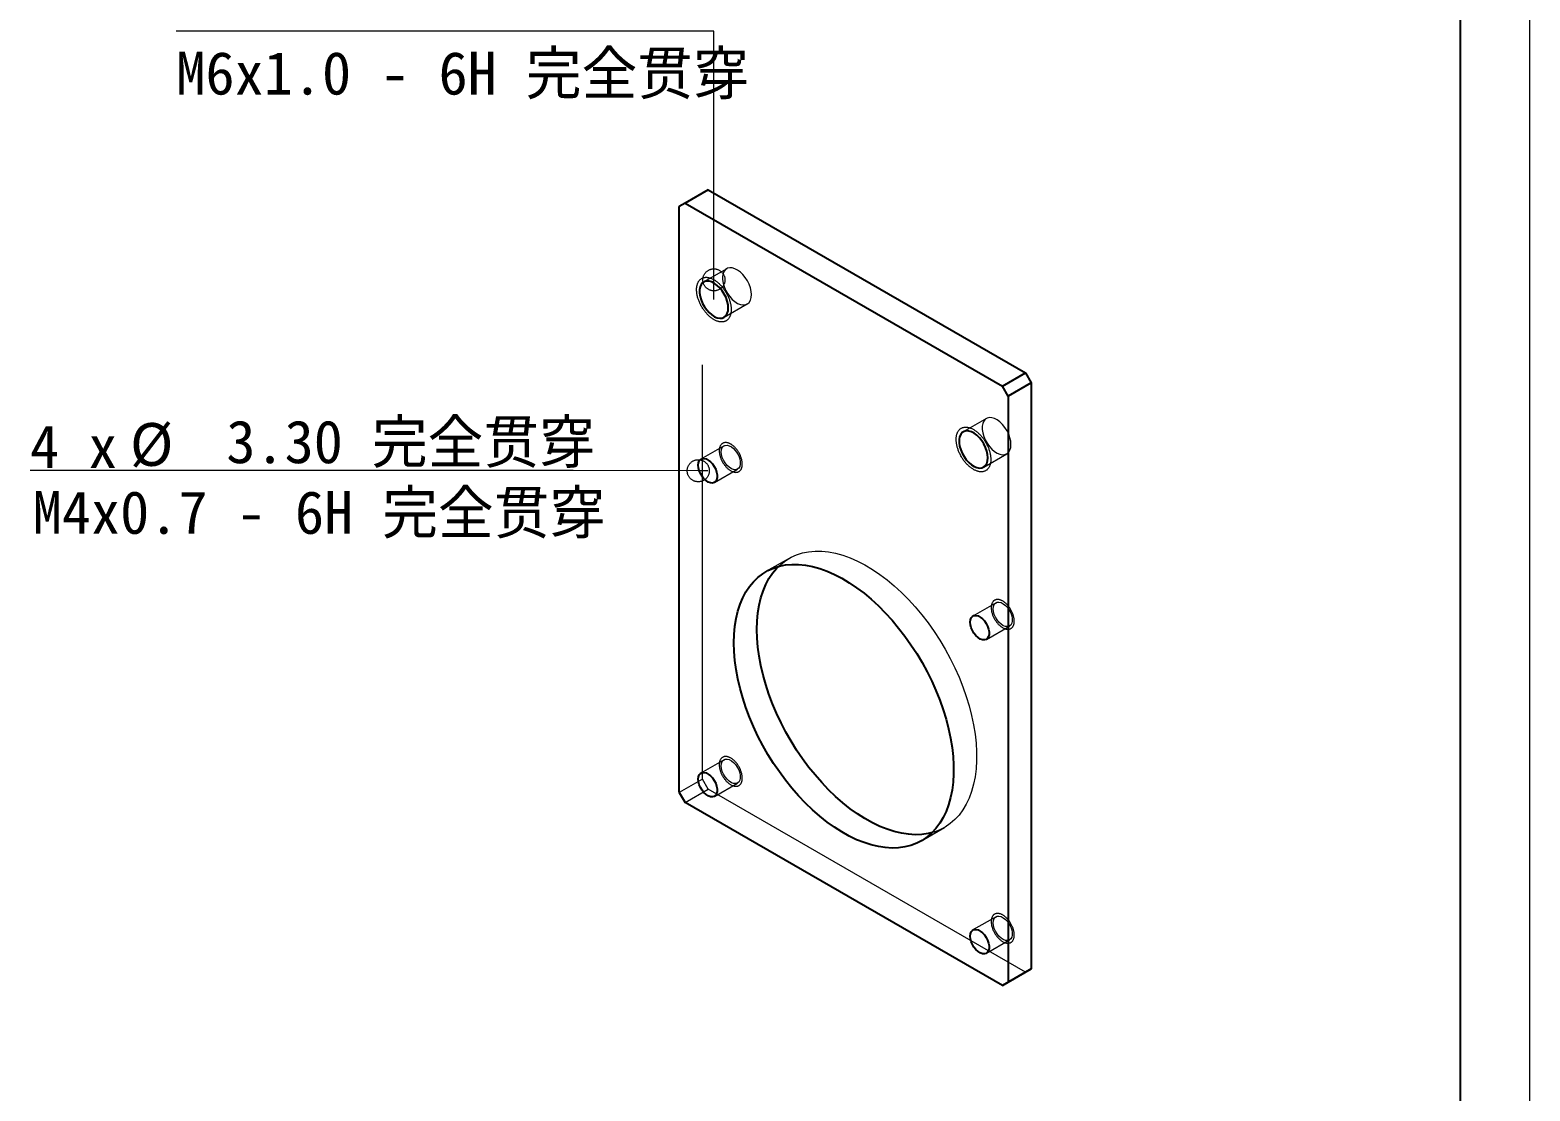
# Model space of a CAD drawing. Header units: millimetres. Extents: x -3862 to 6257, y -4684 to -2127.
# Drawn here: x 5218.6 to 5310.5, y -4618.6 to -4553.5 of the extents above; entities that cross this region are included whole.
import ezdxf

# ---------------------------------------------------------------- set-up
doc = ezdxf.new("R2010")
doc.units = ezdxf.units.MM
doc.linetypes.add('DASHED', pattern=[19.05, 12.7, -6.35])
doc.layers.add('11', color=7, linetype='Continuous')
doc.layers.add('6', color=7, linetype='Continuous')

# ---------------------------------------------------------------- blocks, each defined once
blk = doc.blocks.new('*D188')
at = {"layer": '11', "color": 7, "linetype": 'Continuous', "lineweight": 13, "ltscale": 2, "insert": (205.065, 103.24), "char_height": 2.625, "attachment_point": 7}
blk.add_mtext('{4 x }', dxfattribs=at)
blk = doc.blocks.new('*D189')
at = {"layer": '11', "color": 7, "linetype": 'Continuous', "lineweight": 13, "ltscale": 2, "insert": (211.195, 103.254), "char_height": 2.625, "attachment_point": 7}
blk.add_mtext('{{%%c}}', dxfattribs=at)
blk = doc.blocks.new('*D190')
at = {"layer": '11', "color": 7, "linetype": 'Continuous', "lineweight": 13, "ltscale": 2, "insert": (215.31, 103.24), "char_height": 2.625, "attachment_point": 7}
blk.add_mtext('{ 3.30 完全贯穿}', dxfattribs=at)
blk = doc.blocks.new('*D191')
at = {"layer": '11', "color": 7, "linetype": 'Continuous', "lineweight": 13, "ltscale": 2, "insert": (205.231, 98.909), "char_height": 2.625, "attachment_point": 7}
blk.add_mtext('{M4x0.7 - 6H 完全贯穿}', dxfattribs=at)
blk = doc.blocks.new('*D195')
at = {"layer": '11', "color": 7, "linetype": 'Continuous', "lineweight": 13, "ltscale": 2, "insert": (214.031, 125.837), "char_height": 2.625, "attachment_point": 7}
blk.add_mtext('{M6x1.0 - 6H 完全贯穿}', dxfattribs=at)

msp = doc.modelspace()

# ---------------------------------------------------------------- linework, layer by layer
at = {"layer": '11', "color": 7, "linetype": 'Continuous', "lineweight": 18, "ltscale": 2}
for p, q in [((5260.529, -4553.594), (5227.583, -4553.594)), ((5260.529, -4568.832), (5260.529, -4553.594)), ((5260.529, -4570.046), (5260.529, -4568.832)), ((5251.896, -4580.522), (5218.617, -4580.522)), ((5259.572, -4580.535), (5251.896, -4580.522)), ((5260.151, -4580.536), (5259.572, -4580.535))]:
    msp.add_line(p, q, dxfattribs=at)
at = {"layer": '11', "color": 7, "linetype": 'Continuous', "lineweight": 25, "ltscale": 2}
for p, q in [((5260.176, -4563.31), (5258.762, -4564.126)), ((5260.176, -4563.31), (5279.621, -4574.535)), ((5258.762, -4564.126), (5258.408, -4564.33)), ((5258.762, -4564.126), (5278.207, -4575.352)), ((5258.408, -4600.258), (5258.408, -4564.33)), ((5278.207, -4575.352), (5279.621, -4574.535)), ((5279.975, -4575.148), (5278.561, -4575.964)), ((5279.621, -4574.535), (5279.975, -4575.148)), ((5279.975, -4575.148), (5279.975, -4611.076)), ((5278.561, -4575.964), (5278.207, -4575.352)), ((5278.561, -4575.964), (5278.561, -4611.892)), ((5258.408, -4600.258), (5258.762, -4600.87)), ((5278.207, -4612.096), (5258.762, -4600.87)), ((5278.561, -4611.892), (5279.975, -4611.076)), ((5279.975, -4611.076), (5279.621, -4611.28)), ((5279.621, -4611.28), (5278.207, -4612.096)), ((5278.207, -4612.096), (5278.561, -4611.892))]:
    msp.add_line(p, q, dxfattribs=at)
at = {"layer": '11', "color": 8, "linetype": 'DASHED', "lineweight": 18, "ltscale": 2}
for p, q in [((5259.822, -4563.514), (5260.176, -4563.31)), ((5258.408, -4564.33), (5259.822, -4563.514)), ((5259.822, -4599.442), (5259.822, -4563.514)), ((5261.319, -4568.147), (5259.904, -4568.963)), ((5261.154, -4571.128), (5262.569, -4570.312)), ((5277.229, -4577.332), (5275.814, -4578.148)), ((5261.153, -4579.006), (5259.739, -4579.822)), ((5277.064, -4580.313), (5278.478, -4579.497)), ((5260.564, -4581.251), (5261.978, -4580.435)), ((5265.136, -4585.905), (5263.722, -4586.721)), ((5277.819, -4588.627), (5276.405, -4589.443)), ((5277.23, -4590.872), (5278.644, -4590.056)), ((5261.153, -4598.251), (5259.739, -4599.068)), ((5259.822, -4599.442), (5258.408, -4600.258)), ((5258.762, -4600.87), (5260.176, -4600.054)), ((5260.176, -4600.054), (5259.822, -4599.442)), ((5279.621, -4611.28), (5260.176, -4600.054)), ((5260.564, -4600.497), (5261.978, -4599.68)), ((5273.246, -4603.219), (5274.661, -4602.403)), ((5277.819, -4607.873), (5276.405, -4608.689)), ((5277.23, -4610.118), (5278.644, -4609.302))]:
    msp.add_line(p, q, dxfattribs=at)
at = {"layer": '11', "color": 7, "linetype": 'Continuous', "lineweight": 18, "ltscale": 2}
for points in [[(5261.004, -4571.415), (5260.969, -4571.414), (5260.933, -4571.412), (5260.897, -4571.407), (5260.861, -4571.401), (5260.823, -4571.392), (5260.786, -4571.382), (5260.748, -4571.371), (5260.71, -4571.357), (5260.672, -4571.342), (5260.633, -4571.325), (5260.595, -4571.306), (5260.556, -4571.286), (5260.517, -4571.264), (5260.479, -4571.24), (5260.44, -4571.215), (5260.401, -4571.188), (5260.363, -4571.16), (5260.325, -4571.13), (5260.287, -4571.098), (5260.25, -4571.066), (5260.212, -4571.032), (5260.176, -4570.996), (5260.139, -4570.96), (5260.104, -4570.922), (5260.068, -4570.883), (5260.034, -4570.843), (5260, -4570.801), (5259.967, -4570.759), (5259.934, -4570.716), (5259.903, -4570.672), (5259.872, -4570.627), (5259.842, -4570.581), (5259.813, -4570.535), (5259.785, -4570.488), (5259.758, -4570.44), (5259.732, -4570.392), (5259.707, -4570.344), (5259.683, -4570.295), (5259.66, -4570.245), (5259.638, -4570.196), (5259.618, -4570.146), (5259.599, -4570.096), (5259.581, -4570.046), (5259.564, -4569.996), (5259.549, -4569.946), (5259.535, -4569.896), (5259.522, -4569.847), (5259.51, -4569.797), (5259.5, -4569.748), (5259.492, -4569.7), (5259.484, -4569.651), (5259.478, -4569.604), (5259.474, -4569.557), (5259.471, -4569.51), (5259.469, -4569.465), (5259.469, -4569.42), (5259.47, -4569.376), (5259.473, -4569.333), (5259.476, -4569.29), (5259.482, -4569.249), (5259.489, -4569.209), (5259.497, -4569.17), (5259.506, -4569.132), (5259.517, -4569.095), (5259.53, -4569.06), (5259.543, -4569.026), (5259.558, -4568.993), (5259.574, -4568.962), (5259.592, -4568.932), (5259.61, -4568.904), (5259.63, -4568.877), (5259.652, -4568.852), (5259.674, -4568.828), (5259.697, -4568.806), (5259.722, -4568.786), (5259.748, -4568.767), (5259.774, -4568.75), (5259.802, -4568.735), (5259.831, -4568.721), (5259.86, -4568.709), (5259.891, -4568.699), (5259.922, -4568.691), (5259.954, -4568.685), (5259.987, -4568.68), (5260.021, -4568.677), (5260.055, -4568.677), (5260.09, -4568.677), (5260.126, -4568.68), (5260.162, -4568.685), (5260.198, -4568.691), (5260.235, -4568.699), (5260.273, -4568.709), (5260.311, -4568.721), (5260.349, -4568.735), (5260.387, -4568.75), (5260.425, -4568.767), (5260.464, -4568.786), (5260.503, -4568.806), (5260.541, -4568.828), (5260.58, -4568.852), (5260.619, -4568.877), (5260.657, -4568.904), (5260.696, -4568.932), (5260.734, -4568.962), (5260.772, -4568.993), (5260.809, -4569.026), (5260.846, -4569.06), (5260.883, -4569.095), (5260.919, -4569.132), (5260.955, -4569.17), (5260.99, -4569.209), (5261.025, -4569.249), (5261.059, -4569.29), (5261.092, -4569.333), (5261.125, -4569.376), (5261.156, -4569.42), (5261.187, -4569.465), (5261.217, -4569.51), (5261.246, -4569.557), (5261.274, -4569.604), (5261.301, -4569.651), (5261.327, -4569.7), (5261.352, -4569.748), (5261.376, -4569.797), (5261.399, -4569.847), (5261.421, -4569.896), (5261.441, -4569.946), (5261.46, -4569.996), (5261.478, -4570.046), (5261.495, -4570.096), (5261.51, -4570.146), (5261.524, -4570.196), (5261.537, -4570.245), (5261.548, -4570.295), (5261.559, -4570.344), (5261.567, -4570.392), (5261.575, -4570.44), (5261.58, -4570.488), (5261.585, -4570.535), (5261.588, -4570.581), (5261.59, -4570.627), (5261.59, -4570.672), (5261.589, -4570.716), (5261.586, -4570.759), (5261.582, -4570.801), (5261.577, -4570.843), (5261.57, -4570.883), (5261.562, -4570.922), (5261.552, -4570.96), (5261.542, -4570.996), (5261.529, -4571.032), (5261.516, -4571.066), (5261.501, -4571.098), (5261.485, -4571.13), (5261.467, -4571.16), (5261.448, -4571.188), (5261.428, -4571.215), (5261.407, -4571.24), (5261.385, -4571.264), (5261.362, -4571.286), (5261.337, -4571.306), (5261.311, -4571.325), (5261.285, -4571.342), (5261.257, -4571.357), (5261.228, -4571.371), (5261.199, -4571.382), (5261.168, -4571.392), (5261.137, -4571.401), (5261.105, -4571.407), (5261.072, -4571.412), (5261.038, -4571.414), (5261.004, -4571.415)], [(5260.529, -4569.51), (5260.493, -4569.509), (5260.456, -4569.506), (5260.42, -4569.501), (5260.384, -4569.494), (5260.348, -4569.485), (5260.313, -4569.474), (5260.279, -4569.462), (5260.245, -4569.447), (5260.212, -4569.431), (5260.18, -4569.413), (5260.149, -4569.393), (5260.119, -4569.372), (5260.091, -4569.349), (5260.063, -4569.324), (5260.037, -4569.298), (5260.013, -4569.271), (5259.99, -4569.242), (5259.969, -4569.213), (5259.949, -4569.182), (5259.931, -4569.15), (5259.914, -4569.117), (5259.9, -4569.083), (5259.887, -4569.049), (5259.876, -4569.014), (5259.868, -4568.978), (5259.861, -4568.942), (5259.856, -4568.906), (5259.853, -4568.869), (5259.852, -4568.832), (5259.853, -4568.796), (5259.856, -4568.759), (5259.861, -4568.723), (5259.868, -4568.687), (5259.876, -4568.651), (5259.887, -4568.616), (5259.9, -4568.581), (5259.914, -4568.548), (5259.931, -4568.515), (5259.949, -4568.483), (5259.969, -4568.452), (5259.99, -4568.422), (5260.013, -4568.394), (5260.037, -4568.366), (5260.063, -4568.34), (5260.091, -4568.316), (5260.119, -4568.293), (5260.149, -4568.271), (5260.18, -4568.252), (5260.212, -4568.234), (5260.245, -4568.217), (5260.279, -4568.203), (5260.313, -4568.19), (5260.348, -4568.179), (5260.384, -4568.17), (5260.42, -4568.164), (5260.456, -4568.159), (5260.493, -4568.156), (5260.529, -4568.155), (5260.566, -4568.156), (5260.603, -4568.159), (5260.639, -4568.164), (5260.675, -4568.17), (5260.711, -4568.179), (5260.746, -4568.19), (5260.78, -4568.203), (5260.814, -4568.217), (5260.847, -4568.234), (5260.879, -4568.252), (5260.91, -4568.271), (5260.94, -4568.293), (5260.968, -4568.316), (5260.995, -4568.34), (5261.021, -4568.366), (5261.046, -4568.394), (5261.069, -4568.422), (5261.09, -4568.452), (5261.11, -4568.483), (5261.128, -4568.515), (5261.144, -4568.548), (5261.159, -4568.581), (5261.172, -4568.616), (5261.182, -4568.651), (5261.191, -4568.687), (5261.198, -4568.723), (5261.203, -4568.759), (5261.206, -4568.796), (5261.207, -4568.832), (5261.206, -4568.869), (5261.203, -4568.906), (5261.198, -4568.942), (5261.191, -4568.978), (5261.182, -4569.014), (5261.172, -4569.049), (5261.159, -4569.083), (5261.144, -4569.117), (5261.128, -4569.15), (5261.11, -4569.182), (5261.09, -4569.213), (5261.069, -4569.242), (5261.046, -4569.271), (5261.021, -4569.298), (5260.995, -4569.324), (5260.968, -4569.349), (5260.94, -4569.372), (5260.91, -4569.393), (5260.879, -4569.413), (5260.847, -4569.431), (5260.814, -4569.447), (5260.78, -4569.462), (5260.746, -4569.474), (5260.711, -4569.485), (5260.675, -4569.494), (5260.639, -4569.501), (5260.603, -4569.506), (5260.566, -4569.509), (5260.529, -4569.51)], [(5276.914, -4580.6), (5276.879, -4580.599), (5276.843, -4580.596), (5276.807, -4580.592), (5276.77, -4580.585), (5276.733, -4580.577), (5276.696, -4580.567), (5276.658, -4580.555), (5276.62, -4580.542), (5276.582, -4580.527), (5276.543, -4580.509), (5276.505, -4580.491), (5276.466, -4580.47), (5276.427, -4580.448), (5276.389, -4580.425), (5276.35, -4580.399), (5276.311, -4580.373), (5276.273, -4580.344), (5276.235, -4580.314), (5276.197, -4580.283), (5276.159, -4580.25), (5276.122, -4580.216), (5276.086, -4580.181), (5276.049, -4580.144), (5276.013, -4580.106), (5275.978, -4580.067), (5275.944, -4580.027), (5275.91, -4579.986), (5275.877, -4579.944), (5275.844, -4579.901), (5275.812, -4579.857), (5275.782, -4579.812), (5275.752, -4579.766), (5275.723, -4579.72), (5275.695, -4579.673), (5275.667, -4579.625), (5275.641, -4579.577), (5275.616, -4579.528), (5275.593, -4579.479), (5275.57, -4579.43), (5275.548, -4579.38), (5275.528, -4579.33), (5275.509, -4579.281), (5275.491, -4579.231), (5275.474, -4579.18), (5275.459, -4579.131), (5275.444, -4579.081), (5275.432, -4579.031), (5275.42, -4578.982), (5275.41, -4578.933), (5275.401, -4578.884), (5275.394, -4578.836), (5275.388, -4578.788), (5275.384, -4578.741), (5275.381, -4578.695), (5275.379, -4578.649), (5275.379, -4578.604), (5275.38, -4578.56), (5275.382, -4578.517), (5275.386, -4578.475), (5275.392, -4578.434), (5275.399, -4578.394), (5275.407, -4578.355), (5275.416, -4578.317), (5275.427, -4578.28), (5275.439, -4578.245), (5275.453, -4578.211), (5275.468, -4578.178), (5275.484, -4578.147), (5275.502, -4578.117), (5275.52, -4578.088), (5275.54, -4578.062), (5275.561, -4578.036), (5275.584, -4578.013), (5275.607, -4577.991), (5275.632, -4577.97), (5275.657, -4577.952), (5275.684, -4577.935), (5275.712, -4577.919), (5275.74, -4577.906), (5275.77, -4577.894), (5275.801, -4577.884), (5275.832, -4577.876), (5275.864, -4577.869), (5275.897, -4577.865), (5275.931, -4577.862), (5275.965, -4577.861), (5276, -4577.862), (5276.036, -4577.865), (5276.072, -4577.869), (5276.108, -4577.876), (5276.145, -4577.884), (5276.183, -4577.894), (5276.22, -4577.906), (5276.258, -4577.919), (5276.297, -4577.935), (5276.335, -4577.952), (5276.374, -4577.97), (5276.413, -4577.991), (5276.451, -4578.013), (5276.49, -4578.036), (5276.529, -4578.062), (5276.567, -4578.088), (5276.606, -4578.117), (5276.644, -4578.147), (5276.682, -4578.178), (5276.719, -4578.211), (5276.756, -4578.245), (5276.793, -4578.28), (5276.829, -4578.317), (5276.865, -4578.355), (5276.9, -4578.394), (5276.935, -4578.434), (5276.969, -4578.475), (5277.002, -4578.517), (5277.035, -4578.56), (5277.066, -4578.604), (5277.097, -4578.649), (5277.127, -4578.695), (5277.156, -4578.741), (5277.184, -4578.788), (5277.211, -4578.836), (5277.237, -4578.884), (5277.262, -4578.933), (5277.286, -4578.982), (5277.309, -4579.031), (5277.33, -4579.081), (5277.351, -4579.131), (5277.37, -4579.18), (5277.388, -4579.231), (5277.405, -4579.281), (5277.42, -4579.33), (5277.434, -4579.38), (5277.447, -4579.43), (5277.458, -4579.479), (5277.468, -4579.528), (5277.477, -4579.577), (5277.484, -4579.625), (5277.49, -4579.673), (5277.495, -4579.72), (5277.498, -4579.766), (5277.5, -4579.812), (5277.5, -4579.857), (5277.499, -4579.901), (5277.496, -4579.944), (5277.492, -4579.986), (5277.487, -4580.027), (5277.48, -4580.067), (5277.472, -4580.106), (5277.462, -4580.144), (5277.451, -4580.181), (5277.439, -4580.216), (5277.426, -4580.25), (5277.411, -4580.283), (5277.395, -4580.314), (5277.377, -4580.344), (5277.358, -4580.373), (5277.338, -4580.399), (5277.317, -4580.425), (5277.295, -4580.448), (5277.271, -4580.47), (5277.247, -4580.491), (5277.221, -4580.509), (5277.195, -4580.527), (5277.167, -4580.542), (5277.138, -4580.555), (5277.109, -4580.567), (5277.078, -4580.577), (5277.047, -4580.585), (5277.015, -4580.592), (5276.982, -4580.596), (5276.948, -4580.599), (5276.914, -4580.6)], [(5261.249, -4578.807), (5261.221, -4578.808), (5261.194, -4578.811), (5261.167, -4578.815), (5261.141, -4578.822), (5261.116, -4578.83), (5261.092, -4578.84), (5261.069, -4578.852), (5261.047, -4578.865), (5261.026, -4578.881), (5261.006, -4578.898), (5260.987, -4578.916), (5260.97, -4578.936), (5260.953, -4578.958), (5260.938, -4578.982), (5260.924, -4579.006), (5260.911, -4579.033), (5260.9, -4579.06), (5260.89, -4579.089), (5260.881, -4579.119), (5260.874, -4579.151), (5260.868, -4579.183), (5260.863, -4579.217), (5260.86, -4579.252), (5260.859, -4579.287), (5260.858, -4579.324), (5260.859, -4579.361), (5260.862, -4579.399), (5260.866, -4579.438), (5260.872, -4579.477), (5260.878, -4579.517), (5260.887, -4579.557), (5260.896, -4579.598), (5260.907, -4579.638), (5260.919, -4579.679), (5260.933, -4579.72), (5260.948, -4579.761), (5260.964, -4579.802), (5260.981, -4579.843), (5260.999, -4579.883), (5261.019, -4579.923), (5261.04, -4579.963), (5261.062, -4580.002), (5261.084, -4580.041), (5261.108, -4580.079), (5261.133, -4580.116), (5261.158, -4580.153), (5261.185, -4580.188), (5261.212, -4580.223), (5261.239, -4580.257), (5261.268, -4580.289), (5261.297, -4580.321), (5261.327, -4580.351), (5261.357, -4580.38), (5261.387, -4580.408), (5261.418, -4580.434), (5261.449, -4580.459), (5261.481, -4580.482), (5261.512, -4580.504), (5261.544, -4580.524), (5261.576, -4580.543), (5261.607, -4580.559), (5261.639, -4580.575), (5261.671, -4580.588), (5261.702, -4580.6), (5261.733, -4580.61), (5261.763, -4580.618), (5261.794, -4580.625), (5261.824, -4580.629), (5261.853, -4580.632), (5261.882, -4580.633), (5261.91, -4580.632), (5261.937, -4580.629), (5261.964, -4580.625), (5261.989, -4580.618), (5262.014, -4580.61), (5262.038, -4580.6), (5262.061, -4580.588), (5262.084, -4580.575), (5262.105, -4580.559), (5262.125, -4580.543), (5262.143, -4580.524), (5262.161, -4580.504), (5262.178, -4580.482), (5262.193, -4580.459), (5262.207, -4580.434), (5262.22, -4580.408), (5262.231, -4580.38), (5262.241, -4580.351), (5262.25, -4580.321), (5262.257, -4580.289), (5262.263, -4580.257), (5262.267, -4580.223), (5262.27, -4580.188), (5262.272, -4580.153), (5262.272, -4580.116), (5262.271, -4580.079), (5262.269, -4580.041), (5262.265, -4580.002), (5262.259, -4579.963), (5262.252, -4579.923), (5262.244, -4579.883), (5262.235, -4579.843), (5262.224, -4579.802), (5262.211, -4579.761), (5262.198, -4579.72), (5262.183, -4579.679), (5262.167, -4579.638), (5262.15, -4579.598), (5262.131, -4579.557), (5262.112, -4579.517), (5262.091, -4579.477), (5262.069, -4579.438), (5262.046, -4579.399), (5262.023, -4579.361), (5261.998, -4579.324), (5261.972, -4579.287), (5261.946, -4579.252), (5261.919, -4579.217), (5261.891, -4579.183), (5261.863, -4579.151), (5261.834, -4579.119), (5261.804, -4579.089), (5261.774, -4579.06), (5261.743, -4579.033), (5261.712, -4579.006), (5261.681, -4578.982), (5261.65, -4578.958), (5261.618, -4578.936), (5261.587, -4578.916), (5261.555, -4578.898), (5261.523, -4578.881), (5261.492, -4578.865), (5261.46, -4578.852), (5261.429, -4578.84), (5261.398, -4578.83), (5261.367, -4578.822), (5261.337, -4578.815), (5261.307, -4578.811), (5261.278, -4578.808), (5261.249, -4578.807)], [(5260.25, -4580.537), (5260.249, -4580.573), (5260.246, -4580.61), (5260.241, -4580.646), (5260.234, -4580.682), (5260.225, -4580.718), (5260.214, -4580.753), (5260.202, -4580.787), (5260.187, -4580.821), (5260.171, -4580.854), (5260.153, -4580.886), (5260.133, -4580.917), (5260.111, -4580.947), (5260.088, -4580.975), (5260.064, -4581.002), (5260.038, -4581.028), (5260.01, -4581.053), (5259.982, -4581.076), (5259.952, -4581.097), (5259.921, -4581.117), (5259.889, -4581.135), (5259.856, -4581.151), (5259.822, -4581.165), (5259.788, -4581.178), (5259.753, -4581.189), (5259.717, -4581.198), (5259.681, -4581.204), (5259.645, -4581.209), (5259.608, -4581.212), (5259.571, -4581.213), (5259.535, -4581.212), (5259.498, -4581.209), (5259.462, -4581.204), (5259.426, -4581.197), (5259.39, -4581.188), (5259.355, -4581.177), (5259.321, -4581.165), (5259.287, -4581.15), (5259.254, -4581.134), (5259.222, -4581.116), (5259.191, -4581.096), (5259.161, -4581.074), (5259.133, -4581.051), (5259.106, -4581.027), (5259.08, -4581.001), (5259.055, -4580.973), (5259.032, -4580.945), (5259.011, -4580.915), (5258.991, -4580.884), (5258.973, -4580.852), (5258.957, -4580.819), (5258.942, -4580.785), (5258.93, -4580.751), (5258.919, -4580.716), (5258.91, -4580.68), (5258.904, -4580.644), (5258.899, -4580.608), (5258.896, -4580.571), (5258.895, -4580.534), (5258.896, -4580.498), (5258.899, -4580.461), (5258.904, -4580.425), (5258.911, -4580.389), (5258.92, -4580.353), (5258.931, -4580.318), (5258.943, -4580.284), (5258.958, -4580.25), (5258.974, -4580.217), (5258.992, -4580.185), (5259.012, -4580.154), (5259.034, -4580.124), (5259.057, -4580.096), (5259.081, -4580.069), (5259.107, -4580.043), (5259.135, -4580.018), (5259.163, -4579.995), (5259.193, -4579.974), (5259.224, -4579.954), (5259.256, -4579.936), (5259.289, -4579.92), (5259.323, -4579.905), (5259.357, -4579.893), (5259.392, -4579.882), (5259.428, -4579.873), (5259.464, -4579.867), (5259.5, -4579.862), (5259.537, -4579.859), (5259.574, -4579.858), (5259.61, -4579.859), (5259.647, -4579.862), (5259.683, -4579.867), (5259.719, -4579.874), (5259.755, -4579.883), (5259.79, -4579.894), (5259.824, -4579.906), (5259.858, -4579.921), (5259.891, -4579.937), (5259.923, -4579.955), (5259.954, -4579.975), (5259.984, -4579.997), (5260.012, -4580.02), (5260.039, -4580.044), (5260.065, -4580.07), (5260.09, -4580.098), (5260.113, -4580.126), (5260.134, -4580.156), (5260.154, -4580.187), (5260.172, -4580.219), (5260.188, -4580.252), (5260.202, -4580.286), (5260.215, -4580.32), (5260.226, -4580.355), (5260.235, -4580.391), (5260.241, -4580.427), (5260.246, -4580.463), (5260.249, -4580.5), (5260.25, -4580.537)], [(5277.916, -4588.429), (5277.888, -4588.429), (5277.86, -4588.432), (5277.834, -4588.437), (5277.808, -4588.443), (5277.783, -4588.451), (5277.759, -4588.461), (5277.736, -4588.473), (5277.714, -4588.487), (5277.693, -4588.502), (5277.673, -4588.519), (5277.654, -4588.538), (5277.636, -4588.558), (5277.62, -4588.58), (5277.604, -4588.603), (5277.59, -4588.628), (5277.578, -4588.654), (5277.566, -4588.682), (5277.556, -4588.711), (5277.548, -4588.741), (5277.54, -4588.772), (5277.534, -4588.805), (5277.53, -4588.839), (5277.527, -4588.873), (5277.525, -4588.909), (5277.525, -4588.945), (5277.526, -4588.983), (5277.529, -4589.021), (5277.533, -4589.059), (5277.538, -4589.099), (5277.545, -4589.138), (5277.553, -4589.178), (5277.563, -4589.219), (5277.574, -4589.26), (5277.586, -4589.3), (5277.599, -4589.341), (5277.614, -4589.382), (5277.63, -4589.423), (5277.648, -4589.464), (5277.666, -4589.504), (5277.686, -4589.545), (5277.706, -4589.584), (5277.728, -4589.624), (5277.751, -4589.662), (5277.775, -4589.7), (5277.799, -4589.738), (5277.825, -4589.774), (5277.851, -4589.81), (5277.878, -4589.844), (5277.906, -4589.878), (5277.934, -4589.911), (5277.964, -4589.942), (5277.993, -4589.972), (5278.023, -4590.001), (5278.054, -4590.029), (5278.085, -4590.055), (5278.116, -4590.08), (5278.147, -4590.103), (5278.179, -4590.125), (5278.211, -4590.145), (5278.242, -4590.164), (5278.274, -4590.181), (5278.306, -4590.196), (5278.337, -4590.21), (5278.368, -4590.221), (5278.399, -4590.231), (5278.43, -4590.24), (5278.46, -4590.246), (5278.49, -4590.251), (5278.519, -4590.253), (5278.548, -4590.254), (5278.576, -4590.253), (5278.603, -4590.251), (5278.63, -4590.246), (5278.656, -4590.24), (5278.681, -4590.231), (5278.705, -4590.221), (5278.728, -4590.21), (5278.75, -4590.196), (5278.771, -4590.181), (5278.791, -4590.164), (5278.81, -4590.145), (5278.828, -4590.125), (5278.844, -4590.103), (5278.859, -4590.08), (5278.873, -4590.055), (5278.886, -4590.029), (5278.897, -4590.001), (5278.907, -4589.972), (5278.916, -4589.942), (5278.923, -4589.911), (5278.929, -4589.878), (5278.934, -4589.844), (5278.937, -4589.81), (5278.939, -4589.774), (5278.939, -4589.738), (5278.938, -4589.7), (5278.935, -4589.662), (5278.931, -4589.624), (5278.926, -4589.584), (5278.919, -4589.545), (5278.911, -4589.504), (5278.901, -4589.464), (5278.89, -4589.423), (5278.878, -4589.382), (5278.864, -4589.341), (5278.849, -4589.3), (5278.833, -4589.26), (5278.816, -4589.219), (5278.798, -4589.178), (5278.778, -4589.138), (5278.757, -4589.099), (5278.736, -4589.059), (5278.713, -4589.021), (5278.689, -4588.983), (5278.664, -4588.945), (5278.639, -4588.909), (5278.613, -4588.873), (5278.585, -4588.839), (5278.558, -4588.805), (5278.529, -4588.772), (5278.5, -4588.741), (5278.47, -4588.711), (5278.44, -4588.682), (5278.41, -4588.654), (5278.379, -4588.628), (5278.348, -4588.603), (5278.316, -4588.58), (5278.285, -4588.558), (5278.253, -4588.538), (5278.221, -4588.519), (5278.19, -4588.502), (5278.158, -4588.487), (5278.127, -4588.473), (5278.095, -4588.461), (5278.064, -4588.451), (5278.034, -4588.443), (5278.003, -4588.437), (5277.974, -4588.432), (5277.944, -4588.429), (5277.916, -4588.429)], [(5261.249, -4598.053), (5261.221, -4598.054), (5261.194, -4598.057), (5261.167, -4598.061), (5261.141, -4598.068), (5261.116, -4598.076), (5261.092, -4598.086), (5261.069, -4598.098), (5261.047, -4598.111), (5261.026, -4598.126), (5261.006, -4598.143), (5260.987, -4598.162), (5260.97, -4598.182), (5260.953, -4598.204), (5260.938, -4598.227), (5260.924, -4598.252), (5260.911, -4598.278), (5260.9, -4598.306), (5260.89, -4598.335), (5260.881, -4598.365), (5260.874, -4598.397), (5260.868, -4598.429), (5260.863, -4598.463), (5260.86, -4598.498), (5260.859, -4598.533), (5260.858, -4598.57), (5260.859, -4598.607), (5260.862, -4598.645), (5260.866, -4598.684), (5260.872, -4598.723), (5260.878, -4598.763), (5260.887, -4598.803), (5260.896, -4598.843), (5260.907, -4598.884), (5260.919, -4598.925), (5260.933, -4598.966), (5260.948, -4599.007), (5260.964, -4599.048), (5260.981, -4599.088), (5260.999, -4599.129), (5261.019, -4599.169), (5261.04, -4599.209), (5261.062, -4599.248), (5261.084, -4599.287), (5261.108, -4599.325), (5261.133, -4599.362), (5261.158, -4599.399), (5261.185, -4599.434), (5261.212, -4599.469), (5261.239, -4599.503), (5261.268, -4599.535), (5261.297, -4599.567), (5261.327, -4599.597), (5261.357, -4599.626), (5261.387, -4599.653), (5261.418, -4599.68), (5261.449, -4599.704), (5261.481, -4599.728), (5261.512, -4599.75), (5261.544, -4599.77), (5261.576, -4599.788), (5261.607, -4599.805), (5261.639, -4599.821), (5261.671, -4599.834), (5261.702, -4599.846), (5261.733, -4599.856), (5261.763, -4599.864), (5261.794, -4599.871), (5261.824, -4599.875), (5261.853, -4599.878), (5261.882, -4599.879), (5261.91, -4599.878), (5261.937, -4599.875), (5261.964, -4599.871), (5261.989, -4599.864), (5262.014, -4599.856), (5262.038, -4599.846), (5262.061, -4599.834), (5262.084, -4599.821), (5262.105, -4599.805), (5262.125, -4599.788), (5262.143, -4599.77), (5262.161, -4599.75), (5262.178, -4599.728), (5262.193, -4599.704), (5262.207, -4599.68), (5262.22, -4599.653), (5262.231, -4599.626), (5262.241, -4599.597), (5262.25, -4599.567), (5262.257, -4599.535), (5262.263, -4599.503), (5262.267, -4599.469), (5262.27, -4599.434), (5262.272, -4599.399), (5262.272, -4599.362), (5262.271, -4599.325), (5262.269, -4599.287), (5262.265, -4599.248), (5262.259, -4599.209), (5262.252, -4599.169), (5262.244, -4599.129), (5262.235, -4599.088), (5262.224, -4599.048), (5262.211, -4599.007), (5262.198, -4598.966), (5262.183, -4598.925), (5262.167, -4598.884), (5262.15, -4598.843), (5262.131, -4598.803), (5262.112, -4598.763), (5262.091, -4598.723), (5262.069, -4598.684), (5262.046, -4598.645), (5262.023, -4598.607), (5261.998, -4598.57), (5261.972, -4598.533), (5261.946, -4598.498), (5261.919, -4598.463), (5261.891, -4598.429), (5261.863, -4598.397), (5261.834, -4598.365), (5261.804, -4598.335), (5261.774, -4598.306), (5261.743, -4598.278), (5261.712, -4598.252), (5261.681, -4598.227), (5261.65, -4598.204), (5261.618, -4598.182), (5261.587, -4598.162), (5261.555, -4598.143), (5261.523, -4598.126), (5261.492, -4598.111), (5261.46, -4598.098), (5261.429, -4598.086), (5261.398, -4598.076), (5261.367, -4598.068), (5261.337, -4598.061), (5261.307, -4598.057), (5261.278, -4598.054), (5261.249, -4598.053)], [(5277.916, -4607.674), (5277.888, -4607.675), (5277.86, -4607.678), (5277.834, -4607.683), (5277.808, -4607.689), (5277.783, -4607.697), (5277.759, -4607.707), (5277.736, -4607.719), (5277.714, -4607.733), (5277.693, -4607.748), (5277.673, -4607.765), (5277.654, -4607.783), (5277.636, -4607.804), (5277.62, -4607.825), (5277.604, -4607.849), (5277.59, -4607.874), (5277.578, -4607.9), (5277.566, -4607.927), (5277.556, -4607.956), (5277.548, -4607.987), (5277.54, -4608.018), (5277.534, -4608.051), (5277.53, -4608.084), (5277.527, -4608.119), (5277.525, -4608.155), (5277.525, -4608.191), (5277.526, -4608.228), (5277.529, -4608.267), (5277.533, -4608.305), (5277.538, -4608.344), (5277.545, -4608.384), (5277.553, -4608.424), (5277.563, -4608.465), (5277.574, -4608.505), (5277.586, -4608.546), (5277.599, -4608.587), (5277.614, -4608.628), (5277.63, -4608.669), (5277.648, -4608.71), (5277.666, -4608.75), (5277.686, -4608.79), (5277.706, -4608.83), (5277.728, -4608.869), (5277.751, -4608.908), (5277.775, -4608.946), (5277.799, -4608.983), (5277.825, -4609.02), (5277.851, -4609.056), (5277.878, -4609.09), (5277.906, -4609.124), (5277.934, -4609.156), (5277.964, -4609.188), (5277.993, -4609.218), (5278.023, -4609.247), (5278.054, -4609.275), (5278.085, -4609.301), (5278.116, -4609.326), (5278.147, -4609.349), (5278.179, -4609.371), (5278.211, -4609.391), (5278.242, -4609.41), (5278.274, -4609.427), (5278.306, -4609.442), (5278.337, -4609.455), (5278.368, -4609.467), (5278.399, -4609.477), (5278.43, -4609.486), (5278.46, -4609.492), (5278.49, -4609.497), (5278.519, -4609.499), (5278.548, -4609.5), (5278.576, -4609.499), (5278.603, -4609.497), (5278.63, -4609.492), (5278.656, -4609.486), (5278.681, -4609.477), (5278.705, -4609.467), (5278.728, -4609.455), (5278.75, -4609.442), (5278.771, -4609.427), (5278.791, -4609.41), (5278.81, -4609.391), (5278.828, -4609.371), (5278.844, -4609.349), (5278.859, -4609.326), (5278.873, -4609.301), (5278.886, -4609.275), (5278.897, -4609.247), (5278.907, -4609.218), (5278.916, -4609.188), (5278.923, -4609.156), (5278.929, -4609.124), (5278.934, -4609.09), (5278.937, -4609.056), (5278.939, -4609.02), (5278.939, -4608.983), (5278.938, -4608.946), (5278.935, -4608.908), (5278.931, -4608.869), (5278.926, -4608.83), (5278.919, -4608.79), (5278.911, -4608.75), (5278.901, -4608.71), (5278.89, -4608.669), (5278.878, -4608.628), (5278.864, -4608.587), (5278.849, -4608.546), (5278.833, -4608.505), (5278.816, -4608.465), (5278.798, -4608.424), (5278.778, -4608.384), (5278.757, -4608.344), (5278.736, -4608.305), (5278.713, -4608.267), (5278.689, -4608.228), (5278.664, -4608.191), (5278.639, -4608.155), (5278.613, -4608.119), (5278.585, -4608.084), (5278.558, -4608.051), (5278.529, -4608.018), (5278.5, -4607.987), (5278.47, -4607.956), (5278.44, -4607.927), (5278.41, -4607.9), (5278.379, -4607.874), (5278.348, -4607.849), (5278.316, -4607.825), (5278.285, -4607.804), (5278.253, -4607.783), (5278.221, -4607.765), (5278.19, -4607.748), (5278.158, -4607.733), (5278.127, -4607.719), (5278.095, -4607.707), (5278.064, -4607.697), (5278.034, -4607.689), (5278.003, -4607.683), (5277.974, -4607.678), (5277.944, -4607.675), (5277.916, -4607.674)]]:
    msp.add_lwpolyline(points, dxfattribs=at)
at = {"layer": '11', "color": 8, "linetype": 'DASHED', "lineweight": 18, "ltscale": 2}
for points in [[(5262.828, -4569.74), (5262.812, -4569.537), (5262.764, -4569.324), (5262.687, -4569.107), (5262.583, -4568.894), (5262.456, -4568.694), (5262.311, -4568.513), (5262.152, -4568.358), (5261.986, -4568.234), (5261.818, -4568.147), (5261.655, -4568.098), (5261.502, -4568.09), (5261.365, -4568.124), (5261.249, -4568.197), (5261.158, -4568.308), (5261.096, -4568.452), (5261.064, -4568.625), (5261.064, -4568.819), (5261.096, -4569.027), (5261.158, -4569.244), (5261.249, -4569.459), (5261.365, -4569.667), (5261.502, -4569.858), (5261.655, -4570.027), (5261.818, -4570.167), (5261.986, -4570.273), (5262.152, -4570.342), (5262.311, -4570.37), (5262.456, -4570.357), (5262.583, -4570.303), (5262.687, -4570.211), (5262.764, -4570.083), (5262.812, -4569.924), (5262.828, -4569.74)], [(5278.737, -4578.924), (5278.721, -4578.722), (5278.674, -4578.508), (5278.597, -4578.292), (5278.493, -4578.079), (5278.366, -4577.879), (5278.221, -4577.698), (5278.062, -4577.542), (5277.896, -4577.419), (5277.728, -4577.331), (5277.564, -4577.283), (5277.412, -4577.275), (5277.275, -4577.309), (5277.159, -4577.382), (5277.068, -4577.493), (5277.005, -4577.637), (5276.974, -4577.809), (5276.974, -4578.003), (5277.005, -4578.212), (5277.068, -4578.428), (5277.159, -4578.644), (5277.275, -4578.851), (5277.412, -4579.043), (5277.564, -4579.212), (5277.728, -4579.352), (5277.896, -4579.458), (5278.062, -4579.526), (5278.221, -4579.555), (5278.366, -4579.541), (5278.493, -4579.488), (5278.597, -4579.395), (5278.674, -4579.267), (5278.721, -4579.108), (5278.737, -4578.924)], [(5260.982, -4579.383), (5260.998, -4579.237), (5261.044, -4579.117), (5261.118, -4579.029), (5261.217, -4578.979), (5261.334, -4578.968), (5261.464, -4578.998), (5261.599, -4579.067), (5261.733, -4579.171), (5261.857, -4579.305), (5261.966, -4579.461), (5262.053, -4579.631), (5262.114, -4579.806), (5262.145, -4579.976), (5262.145, -4580.133), (5262.114, -4580.267), (5262.053, -4580.372), (5261.966, -4580.441), (5261.857, -4580.472), (5261.733, -4580.462), (5261.599, -4580.412), (5261.464, -4580.325), (5261.334, -4580.205), (5261.217, -4580.059), (5261.118, -4579.895), (5261.044, -4579.721), (5260.998, -4579.548), (5260.982, -4579.383)], [(5264.482, -4586.404), (5264.643, -4586.256), (5264.939, -4586.028), (5265.258, -4585.838), (5265.598, -4585.685), (5265.958, -4585.571), (5266.336, -4585.497), (5266.73, -4585.461), (5267.138, -4585.466), (5267.559, -4585.51), (5267.991, -4585.593), (5268.432, -4585.716), (5268.879, -4585.877), (5269.33, -4586.076), (5269.785, -4586.312), (5270.24, -4586.583), (5270.693, -4586.889), (5271.143, -4587.228), (5271.587, -4587.599), (5272.023, -4588), (5272.45, -4588.428), (5272.865, -4588.883), (5273.266, -4589.362), (5273.652, -4589.863), (5274.021, -4590.383), (5274.371, -4590.921), (5274.701, -4591.473), (5275.009, -4592.038), (5275.293, -4592.612), (5275.553, -4593.193), (5275.787, -4593.779), (5275.995, -4594.366), (5276.174, -4594.952), (5276.325, -4595.535), (5276.446, -4596.112), (5276.538, -4596.679), (5276.599, -4597.235), (5276.63, -4597.777), (5276.63, -4598.302), (5276.599, -4598.809), (5276.538, -4599.294), (5276.446, -4599.756), (5276.325, -4600.192), (5276.174, -4600.6), (5275.995, -4600.98), (5275.787, -4601.328), (5275.553, -4601.643), (5275.293, -4601.924), (5275.009, -4602.17), (5274.701, -4602.379), (5274.371, -4602.551), (5274.021, -4602.684), (5273.901, -4602.72)], [(5277.648, -4589.005), (5277.664, -4588.858), (5277.711, -4588.738), (5277.785, -4588.65), (5277.883, -4588.6), (5278.001, -4588.589), (5278.131, -4588.62), (5278.266, -4588.688), (5278.399, -4588.793), (5278.524, -4588.926), (5278.632, -4589.083), (5278.719, -4589.253), (5278.78, -4589.427), (5278.811, -4589.598), (5278.811, -4589.754), (5278.78, -4589.888), (5278.719, -4589.993), (5278.632, -4590.063), (5278.524, -4590.093), (5278.399, -4590.083), (5278.266, -4590.034), (5278.131, -4589.946), (5278.001, -4589.827), (5277.883, -4589.681), (5277.785, -4589.516), (5277.711, -4589.343), (5277.664, -4589.169), (5277.648, -4589.005)], [(5260.982, -4598.629), (5260.998, -4598.483), (5261.044, -4598.363), (5261.118, -4598.275), (5261.217, -4598.224), (5261.334, -4598.214), (5261.464, -4598.244), (5261.599, -4598.313), (5261.733, -4598.417), (5261.857, -4598.551), (5261.966, -4598.707), (5262.053, -4598.877), (5262.114, -4599.052), (5262.145, -4599.222), (5262.145, -4599.379), (5262.114, -4599.513), (5262.053, -4599.617), (5261.966, -4599.687), (5261.857, -4599.718), (5261.733, -4599.708), (5261.599, -4599.658), (5261.464, -4599.571), (5261.334, -4599.451), (5261.217, -4599.305), (5261.118, -4599.141), (5261.044, -4598.967), (5260.998, -4598.794), (5260.982, -4598.629)], [(5277.648, -4608.251), (5277.664, -4608.104), (5277.711, -4607.984), (5277.785, -4607.896), (5277.883, -4607.846), (5278.001, -4607.835), (5278.131, -4607.865), (5278.266, -4607.934), (5278.399, -4608.039), (5278.524, -4608.172), (5278.632, -4608.328), (5278.719, -4608.498), (5278.78, -4608.673), (5278.811, -4608.844), (5278.811, -4609), (5278.78, -4609.134), (5278.719, -4609.239), (5278.632, -4609.308), (5278.524, -4609.339), (5278.399, -4609.329), (5278.266, -4609.279), (5278.131, -4609.192), (5278.001, -4609.072), (5277.883, -4608.927), (5277.785, -4608.762), (5277.711, -4608.589), (5277.664, -4608.415), (5277.648, -4608.251)]]:
    msp.add_lwpolyline(points, dxfattribs=at)
at = {"layer": '11', "color": 7, "linetype": 'Continuous', "lineweight": 25, "ltscale": 2}
for points in [[(5261.413, -4570.556), (5261.397, -4570.354), (5261.35, -4570.14), (5261.273, -4569.923), (5261.169, -4569.711), (5261.042, -4569.51), (5260.897, -4569.329), (5260.738, -4569.174), (5260.571, -4569.051), (5260.404, -4568.963), (5260.24, -4568.914), (5260.087, -4568.907), (5259.951, -4568.94), (5259.835, -4569.014), (5259.744, -4569.125), (5259.681, -4569.269), (5259.65, -4569.441), (5259.65, -4569.635), (5259.681, -4569.844), (5259.744, -4570.06), (5259.835, -4570.276), (5259.951, -4570.483), (5260.087, -4570.675), (5260.24, -4570.844), (5260.404, -4570.984), (5260.571, -4571.09), (5260.738, -4571.158), (5260.897, -4571.186), (5261.042, -4571.173), (5261.169, -4571.12), (5261.273, -4571.027), (5261.35, -4570.899), (5261.397, -4570.74), (5261.413, -4570.556)], [(5277.323, -4579.741), (5277.307, -4579.538), (5277.26, -4579.325), (5277.183, -4579.108), (5277.079, -4578.895), (5276.952, -4578.695), (5276.806, -4578.514), (5276.648, -4578.359), (5276.481, -4578.235), (5276.314, -4578.148), (5276.15, -4578.099), (5275.997, -4578.091), (5275.86, -4578.125), (5275.745, -4578.198), (5275.654, -4578.309), (5275.591, -4578.453), (5275.559, -4578.626), (5275.559, -4578.82), (5275.591, -4579.028), (5275.654, -4579.245), (5275.745, -4579.46), (5275.86, -4579.668), (5275.997, -4579.859), (5276.15, -4580.028), (5276.314, -4580.168), (5276.481, -4580.274), (5276.648, -4580.343), (5276.806, -4580.371), (5276.952, -4580.358), (5277.079, -4580.304), (5277.183, -4580.212), (5277.26, -4580.084), (5277.307, -4579.925), (5277.323, -4579.741)], [(5259.568, -4580.2), (5259.583, -4580.053), (5259.63, -4579.933), (5259.704, -4579.845), (5259.803, -4579.795), (5259.92, -4579.785), (5260.05, -4579.815), (5260.185, -4579.884), (5260.318, -4579.988), (5260.443, -4580.121), (5260.551, -4580.278), (5260.639, -4580.448), (5260.699, -4580.623), (5260.731, -4580.793), (5260.731, -4580.949), (5260.699, -4581.083), (5260.639, -4581.188), (5260.551, -4581.258), (5260.443, -4581.288), (5260.318, -4581.278), (5260.185, -4581.229), (5260.05, -4581.141), (5259.92, -4581.022), (5259.803, -4580.876), (5259.704, -4580.711), (5259.63, -4580.538), (5259.583, -4580.364), (5259.568, -4580.2)], [(5261.749, -4591.082), (5261.765, -4590.566), (5261.811, -4590.07), (5261.887, -4589.596), (5261.994, -4589.147), (5262.13, -4588.724), (5262.295, -4588.33), (5262.488, -4587.966), (5262.709, -4587.634), (5262.956, -4587.336), (5263.229, -4587.072), (5263.525, -4586.845), (5263.844, -4586.654), (5264.184, -4586.502), (5264.544, -4586.388), (5264.922, -4586.313), (5265.316, -4586.278), (5265.724, -4586.282), (5266.145, -4586.326), (5266.577, -4586.41), (5267.017, -4586.532), (5267.464, -4586.693), (5267.916, -4586.892), (5268.371, -4587.128), (5268.825, -4587.399), (5269.279, -4587.705), (5269.729, -4588.045), (5270.173, -4588.415), (5270.609, -4588.816), (5271.036, -4589.245), (5271.451, -4589.7), (5271.852, -4590.179), (5272.238, -4590.679), (5272.607, -4591.2), (5272.957, -4591.737), (5273.287, -4592.29), (5273.595, -4592.854), (5273.879, -4593.428), (5274.139, -4594.01), (5274.373, -4594.595), (5274.58, -4595.183), (5274.76, -4595.769), (5274.911, -4596.352), (5275.032, -4596.928), (5275.124, -4597.495), (5275.185, -4598.051), (5275.216, -4598.593), (5275.216, -4599.119), (5275.185, -4599.625), (5275.124, -4600.11), (5275.032, -4600.572), (5274.911, -4601.008), (5274.76, -4601.417), (5274.58, -4601.796), (5274.373, -4602.144), (5274.139, -4602.459), (5273.879, -4602.741), (5273.595, -4602.986), (5273.287, -4603.195), (5272.957, -4603.367), (5272.607, -4603.5), (5272.238, -4603.595), (5271.852, -4603.65), (5271.451, -4603.665), (5271.036, -4603.641), (5270.609, -4603.577), (5270.173, -4603.474), (5269.729, -4603.332), (5269.279, -4603.152), (5268.825, -4602.935), (5268.371, -4602.681), (5267.916, -4602.392), (5267.464, -4602.069), (5267.017, -4601.714), (5266.577, -4601.328), (5266.145, -4600.913), (5265.724, -4600.471), (5265.316, -4600.004), (5264.922, -4599.514), (5264.544, -4599.003), (5264.184, -4598.474), (5263.844, -4597.928), (5263.525, -4597.37), (5263.229, -4596.8), (5262.956, -4596.222), (5262.709, -4595.638), (5262.488, -4595.051), (5262.295, -4594.464), (5262.13, -4593.879), (5261.994, -4593.299), (5261.887, -4592.727), (5261.811, -4592.165), (5261.765, -4591.616), (5261.749, -4591.082)], [(5263.163, -4590.266), (5263.179, -4589.749), (5263.225, -4589.253), (5263.301, -4588.78), (5263.408, -4588.33), (5263.544, -4587.908), (5263.709, -4587.514), (5263.903, -4587.15), (5264.123, -4586.818), (5264.371, -4586.519), (5264.482, -4586.404)], [(5276.234, -4589.821), (5276.25, -4589.675), (5276.296, -4589.555), (5276.371, -4589.467), (5276.469, -4589.416), (5276.587, -4589.406), (5276.716, -4589.436), (5276.852, -4589.505), (5276.985, -4589.609), (5277.109, -4589.743), (5277.218, -4589.899), (5277.305, -4590.069), (5277.366, -4590.244), (5277.397, -4590.414), (5277.397, -4590.571), (5277.366, -4590.705), (5277.305, -4590.809), (5277.218, -4590.879), (5277.109, -4590.91), (5276.985, -4590.9), (5276.852, -4590.85), (5276.716, -4590.763), (5276.587, -4590.643), (5276.469, -4590.497), (5276.371, -4590.333), (5276.296, -4590.159), (5276.25, -4589.985), (5276.234, -4589.821)], [(5273.901, -4602.72), (5273.652, -4602.778), (5273.266, -4602.833), (5272.865, -4602.849), (5272.45, -4602.824), (5272.023, -4602.761), (5271.587, -4602.658), (5271.143, -4602.516), (5270.693, -4602.336), (5270.24, -4602.118), (5269.785, -4601.864), (5269.33, -4601.576), (5268.879, -4601.253), (5268.432, -4600.898), (5267.991, -4600.512), (5267.559, -4600.097), (5267.138, -4599.655), (5266.73, -4599.187), (5266.336, -4598.697), (5265.958, -4598.186), (5265.598, -4597.657), (5265.258, -4597.112), (5264.939, -4596.553), (5264.643, -4595.984), (5264.371, -4595.405), (5264.123, -4594.822), (5263.903, -4594.235), (5263.709, -4593.648), (5263.544, -4593.063), (5263.408, -4592.483), (5263.301, -4591.911), (5263.225, -4591.349), (5263.179, -4590.799), (5263.163, -4590.266)], [(5259.568, -4599.446), (5259.583, -4599.299), (5259.63, -4599.179), (5259.704, -4599.091), (5259.803, -4599.041), (5259.92, -4599.03), (5260.05, -4599.06), (5260.185, -4599.129), (5260.318, -4599.234), (5260.443, -4599.367), (5260.551, -4599.523), (5260.639, -4599.694), (5260.699, -4599.868), (5260.731, -4600.039), (5260.731, -4600.195), (5260.699, -4600.329), (5260.639, -4600.434), (5260.551, -4600.503), (5260.443, -4600.534), (5260.318, -4600.524), (5260.185, -4600.474), (5260.05, -4600.387), (5259.92, -4600.267), (5259.803, -4600.122), (5259.704, -4599.957), (5259.63, -4599.784), (5259.583, -4599.61), (5259.568, -4599.446)], [(5276.234, -4609.067), (5276.25, -4608.921), (5276.296, -4608.8), (5276.371, -4608.713), (5276.469, -4608.662), (5276.587, -4608.652), (5276.716, -4608.682), (5276.852, -4608.751), (5276.985, -4608.855), (5277.109, -4608.989), (5277.218, -4609.145), (5277.305, -4609.315), (5277.366, -4609.49), (5277.397, -4609.66), (5277.397, -4609.816), (5277.366, -4609.951), (5277.305, -4610.055), (5277.218, -4610.125), (5277.109, -4610.155), (5276.985, -4610.146), (5276.852, -4610.096), (5276.716, -4610.009), (5276.587, -4609.889), (5276.469, -4609.743), (5276.371, -4609.579), (5276.296, -4609.405), (5276.25, -4609.231), (5276.234, -4609.067)]]:
    msp.add_lwpolyline(points, dxfattribs=at)
at = {"layer": '6', "color": 7, "linetype": 'Continuous', "lineweight": 18, "ltscale": 2}
msp.add_line((5310.545, -4683.605), (5310.545, -4473.605), dxfattribs=at)
at = {"layer": '6', "color": 7, "linetype": 'Continuous', "lineweight": 25, "ltscale": 2}
msp.add_line((5306.278, -4677.174), (5306.278, -4478.174), dxfattribs=at)

# ---------------------------------------------------------------- block references
at = {"layer": '11', "color": 7}
for name in ['*D195', '*D190', '*D188', '*D189', '*D191']:
    msp.add_blockref(name, (5013.552, -4683.604), dxfattribs=at)

doc.saveas('drawing.dxf')
